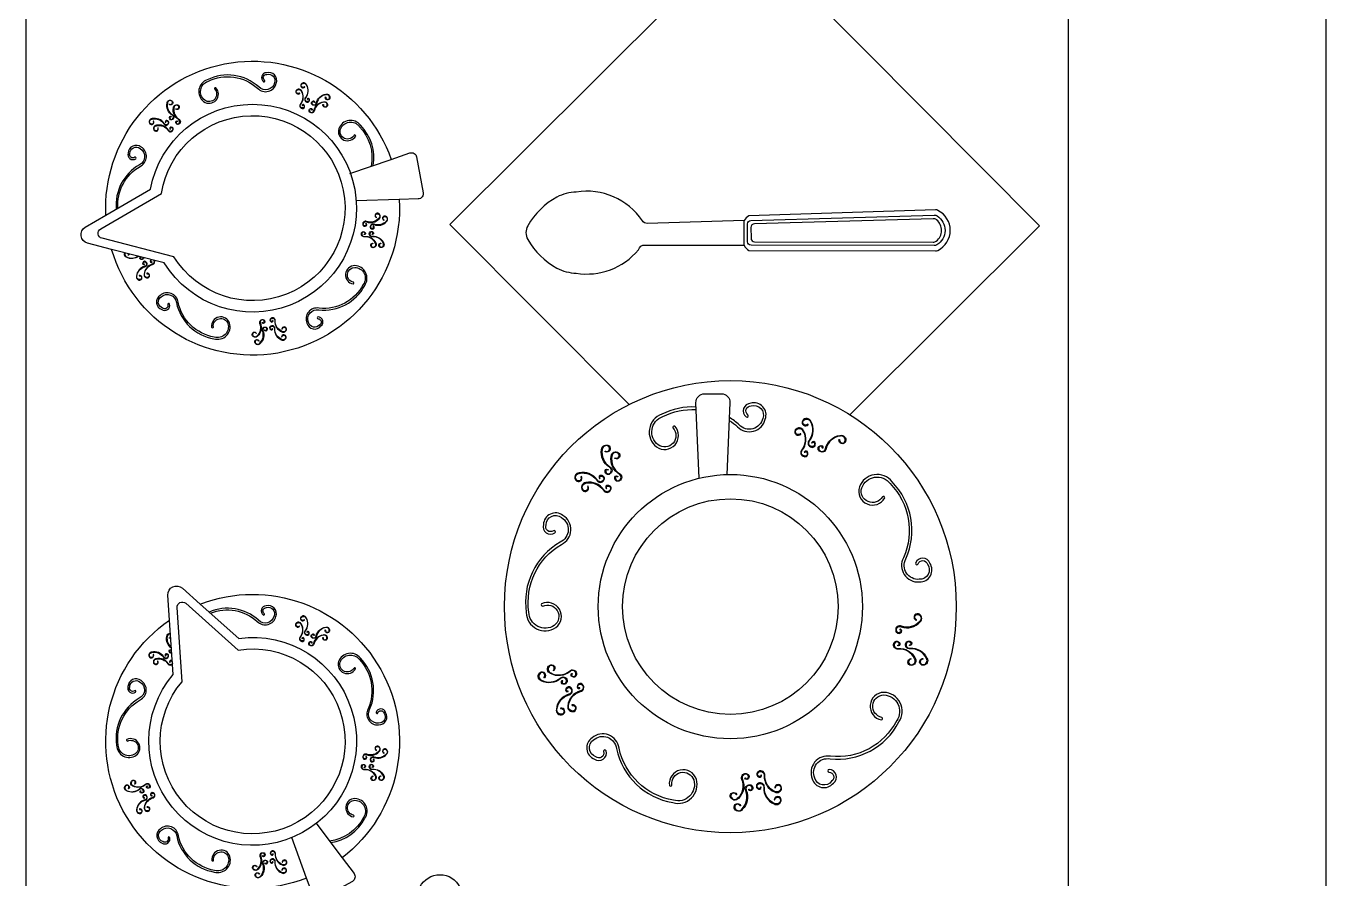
# Model space of a CAD drawing. Header units: millimetres. Extents: x 1573 to 2177, y 1587 to 1932.
# Drawn here: x 1900.555 to 1901.116, y 1913.751 to 1914.119 of the extents above; entities that cross this region are included whole.
import ezdxf

# ---------------------------------------------------------------- set-up
doc = ezdxf.new("R2010")
doc.units = ezdxf.units.MM
doc.header["$LTSCALE"] = 0.03
doc.layers.add('-HIDRO', color=8, linetype='Continuous')

msp = doc.modelspace()

# ---------------------------------------------------------------- linework, layer by layer
at = {"layer": '-HIDRO'}
for p, q in [((1901.11554, 1914.53076), (1901.11554, 1913.41212)), ((1900.55465, 1914.17871), (1900.55465, 1913.50392)), ((1901.00451, 1913.65243), (1901.00451, 1914.17871)), ((1900.69436, 1914.05544), (1900.71219, 1914.06153)), ((1900.71568, 1914.04423), (1900.69707, 1914.04364)), ((1900.67971, 1913.77541), (1900.69106, 1913.76036)), ((1900.67571, 1913.75165), (1900.66935, 1913.76915))]:
    msp.add_line(p, q, dxfattribs=at)
for points in [[(1900.81486, 1913.9558), (1900.73752, 1914.03351), (1900.86506, 1914.16045), (1900.992, 1914.03291)], [(1900.992, 1914.03291), (1900.91011, 1913.9514)]]:
    msp.add_lwpolyline(points, dxfattribs=at)
for points in [[(1900.71219, 1914.06153), (1900.72024, 1914.06428, -0.458076), (1900.72318, 1914.06256), (1900.72601, 1914.04714, -0.458856), (1900.72387, 1914.04449), (1900.71568, 1914.04423, -0.893597), (1900.59159, 1914.02273), (1900.58118, 1914.02539, -0.671086), (1900.58022, 1914.03226), (1900.58913, 1914.03745, -0.86418)], [(1900.63602, 1914.09189, -0.905033), (1900.63177, 1914.08703, -0.596244), (1900.63313, 1914.09515, -0.308625), (1900.65458, 1914.09219, 0.595841), (1900.66261, 1914.09435, 0.611514), (1900.65843, 1914.0989, 0.716828), (1900.65714, 1914.09502, 0.988856), (1900.65759, 1914.09561, -0.742747), (1900.65853, 1914.09814, -0.630435), (1900.66189, 1914.09457, -0.602096), (1900.6551, 1914.09273, 0.308377), (1900.63284, 1914.09584, 0.593047), (1900.6313, 1914.08644, 0.905033), (1900.63657, 1914.0924, 0.664169)], [(1900.67268, 1914.09012, -0.905033), (1900.67139, 1914.0911, -0.596244), (1900.67344, 1914.0909, -0.308625), (1900.67307, 1914.0855, 0.595841), (1900.67375, 1914.08353, 0.611514), (1900.67481, 1914.08465, 0.716828), (1900.67382, 1914.08491, 0.988856), (1900.67398, 1914.08481, -0.742747), (1900.67463, 1914.08462, -0.630435), (1900.67379, 1914.08372, -0.602096), (1900.67322, 1914.08538, 0.308377), (1900.67361, 1914.09098, 0.593047), (1900.67124, 1914.0912, 0.905033), (1900.67282, 1914.08999, 0.664169)], [(1900.67481, 1914.09282, -0.905033), (1900.67352, 1914.0938, -0.596244), (1900.67557, 1914.0936, -0.308625), (1900.6752, 1914.0882, 0.595841), (1900.67588, 1914.08623, 0.611514), (1900.67694, 1914.08735, 0.716828), (1900.67595, 1914.08761, 0.988856), (1900.67611, 1914.08751, -0.742747), (1900.67676, 1914.08732, -0.630435), (1900.67592, 1914.08642, -0.602096), (1900.67535, 1914.08808, 0.308377), (1900.67574, 1914.09368, 0.593047), (1900.67337, 1914.0939, 0.905033), (1900.67494, 1914.09269, 0.664169)], [(1900.61665, 1914.08527, 0.905033), (1900.61753, 1914.08663, 0.596244), (1900.61567, 1914.08574, 0.308625), (1900.61785, 1914.08079, -0.595841), (1900.61789, 1914.07871, -0.611514), (1900.61651, 1914.07941, -0.716828), (1900.61735, 1914.07998, -0.988856), (1900.61724, 1914.07983, 0.742747), (1900.61669, 1914.07943, 0.630435), (1900.61779, 1914.07887, 0.602096), (1900.61776, 1914.08063, -0.308377), (1900.61549, 1914.08577, -0.593047), (1900.61764, 1914.08678, -0.905033), (1900.61657, 1914.08511, -0.664169)], [(1900.61943, 1914.08331, 0.905033), (1900.62031, 1914.08466, 0.596244), (1900.61845, 1914.08378, 0.308625), (1900.62063, 1914.07883, -0.595841), (1900.62066, 1914.07675, -0.611514), (1900.61928, 1914.07744, -0.716828), (1900.62013, 1914.07802, -0.988856), (1900.62001, 1914.07787, 0.742747), (1900.61947, 1914.07747, 0.630435), (1900.62056, 1914.07691, 0.602096), (1900.62054, 1914.07866, -0.308377), (1900.61826, 1914.0838, -0.593047), (1900.62042, 1914.08482, -0.905033), (1900.61934, 1914.08314, -0.664169)], [(1900.68297, 1914.08509, 0.905033), (1900.68453, 1914.08468, 0.596244), (1900.68311, 1914.08617, 0.308625), (1900.67907, 1914.08257, -0.595841), (1900.67711, 1914.08189, -0.611514), (1900.67734, 1914.08342, -0.716828), (1900.67815, 1914.08279, -0.988856), (1900.67797, 1914.08285, 0.742747), (1900.67742, 1914.08325, 0.630435), (1900.67723, 1914.08204, 0.602096), (1900.67889, 1914.0826, -0.308377), (1900.68307, 1914.08636, -0.593047), (1900.6847, 1914.08462, -0.905033), (1900.68278, 1914.08512, -0.664169)], [(1900.68398, 1914.08834, 0.905033), (1900.68554, 1914.08792, 0.596244), (1900.68412, 1914.08942, 0.308625), (1900.68008, 1914.08581, -0.595841), (1900.67812, 1914.08514, -0.611514), (1900.67835, 1914.08666, -0.716828), (1900.67916, 1914.08604, -0.988856), (1900.67898, 1914.0861, 0.742747), (1900.67844, 1914.08649, 0.630435), (1900.67824, 1914.08528, 0.602096), (1900.6799, 1914.08585, -0.308377), (1900.68408, 1914.0896, -0.593047), (1900.68572, 1914.08786, -0.905033), (1900.68379, 1914.08837, -0.664169)], [(1900.61849, 1914.01954), (1900.58745, 1914.02748, -0.671086), (1900.58687, 1914.0316), (1900.61306, 1914.04684, -5.549536)], [(1900.60956, 1914.07794, -0.905033), (1900.60823, 1914.07702, -0.596244), (1900.60905, 1914.0789, -0.308625), (1900.61408, 1914.07689, 0.595841), (1900.61615, 1914.07692, 0.611514), (1900.61542, 1914.07828, 0.716828), (1900.61487, 1914.07741, 0.988856), (1900.61501, 1914.07753, -0.742747), (1900.61539, 1914.07809, -0.630435), (1900.61599, 1914.07702, -0.602096), (1900.61424, 1914.07698, 0.308377), (1900.60903, 1914.07909, 0.593047), (1900.60808, 1914.0769, 0.905033), (1900.60972, 1914.07803, 0.664169)], [(1900.61147, 1914.07508, -0.905033), (1900.61014, 1914.07416, -0.596244), (1900.61096, 1914.07605, -0.308625), (1900.61598, 1914.07403, 0.595841), (1900.61806, 1914.07406, 0.611514), (1900.61732, 1914.07542, 0.716828), (1900.61678, 1914.07456, 0.988856), (1900.61692, 1914.07467, -0.742747), (1900.6173, 1914.07523, -0.630435), (1900.6179, 1914.07416, -0.602096), (1900.61614, 1914.07412, 0.308377), (1900.61093, 1914.07623, 0.593047), (1900.60999, 1914.07404, 0.905033), (1900.61163, 1914.07517, 0.664169)], [(1900.79204, 1914.01245, 0.264783), (1900.81887, 1914.02253, -0.337809), (1900.82177, 1914.0246), (1900.86448, 1914.0245, 0.191235), (1900.86656, 1914.02227), (1900.94705, 1914.02207, 0.114254), (1900.94804, 1914.0223, 0.621447), (1900.94811, 1914.03951, 0.128465), (1900.94699, 1914.03975), (1900.86656, 1914.03716, 0.179417), (1900.86455, 1914.0351), (1900.82264, 1914.03389, -0.281039), (1900.82061, 1914.03505, 0.291767), (1900.79204, 1914.04744, 0.105781), (1900.78368, 1914.04528, 0.136972), (1900.77114, 1914.03293, 0.266562), (1900.77114, 1914.02696, 0.136972), (1900.78368, 1914.01462, 0.105781)], [(1900.7059, 1914.03655, -0.905033), (1900.70643, 1914.03808, -0.596244), (1900.70688, 1914.03607, -0.308625), (1900.70163, 1914.03475, 0.595841), (1900.69997, 1914.0335, 0.611514), (1900.70136, 1914.03284, 0.716828), (1900.7013, 1914.03386, 0.988856), (1900.70125, 1914.03367, -0.742747), (1900.70127, 1914.033, -0.630435), (1900.70015, 1914.03352, -0.602096), (1900.70156, 1914.03458, 0.308377), (1900.70701, 1914.03593, 0.593047), (1900.70649, 1914.03826, 0.905033), (1900.70582, 1914.03638, 0.664169)], [(1900.70913, 1914.03536, -0.905033), (1900.70966, 1914.03689, -0.596244), (1900.7101, 1914.03488, -0.308625), (1900.70485, 1914.03356, 0.595841), (1900.70319, 1914.03231, 0.611514), (1900.70459, 1914.03164, 0.716828), (1900.70452, 1914.03267, 0.988856), (1900.70447, 1914.03248, -0.742747), (1900.70449, 1914.03181, -0.630435), (1900.70338, 1914.03233, -0.602096), (1900.70478, 1914.03339, 0.308377), (1900.71023, 1914.03474, 0.593047), (1900.70971, 1914.03707, 0.905033), (1900.70905, 1914.03519, 0.664169)], [(1900.94778, 1914.03712, -0.554588), (1900.94766, 1914.02465, -0.137949), (1900.94648, 1914.02432), (1900.86746, 1914.02449, -0.412746), (1900.86596, 1914.02599), (1900.86594, 1914.03368, -0.40657), (1900.8674, 1914.03518), (1900.94646, 1914.03747, -0.155356)], [(1900.86896, 1914.02599), (1900.94602, 1914.02582, 0.165506), (1900.94739, 1914.02628, 0.481652), (1900.94755, 1914.03544, 0.186815), (1900.94601, 1914.03595), (1900.8689, 1914.03372, 0.40659), (1900.86745, 1914.03222), (1900.86746, 1914.02749, 0.412743)], [(1900.7043, 1914.02522, 0.905033), (1900.70438, 1914.0236, 0.596244), (1900.70537, 1914.02541, 0.308625), (1900.70069, 1914.02814, -0.595841), (1900.69944, 1914.0298, -0.611514), (1900.70097, 1914.03005, -0.716828), (1900.70062, 1914.02909, -0.988856), (1900.70062, 1914.02927, 0.742747), (1900.70083, 1914.02992, 0.630435), (1900.69962, 1914.02973, 0.602096), (1900.70067, 1914.02832, -0.308377), (1900.70553, 1914.0255, -0.593047), (1900.70438, 1914.02342, -0.905033), (1900.70427, 1914.0254, -0.664169)], [(1900.7077, 1914.02526, 0.905033), (1900.70778, 1914.02365, 0.596244), (1900.70877, 1914.02545, 0.308625), (1900.70409, 1914.02818, -0.595841), (1900.70284, 1914.02984, -0.611514), (1900.70437, 1914.03009, -0.716828), (1900.70402, 1914.02913, -0.988856), (1900.70402, 1914.02932, 0.742747), (1900.70423, 1914.02996, 0.630435), (1900.70302, 1914.02977, 0.602096), (1900.70407, 1914.02836, -0.308377), (1900.70893, 1914.02555, -0.593047), (1900.70778, 1914.02346, -0.905033), (1900.70767, 1914.02544, -0.664169)], [(1900.60355, 1914.01128, -0.905033), (1900.60401, 1914.00973, -0.596244), (1900.60247, 1914.0111, -0.308625), (1900.60595, 1914.01525, 0.595841), (1900.60656, 1914.01724, 0.611514), (1900.60504, 1914.01696, 0.716828), (1900.60569, 1914.01617, 0.988856), (1900.60562, 1914.01635, -0.742747), (1900.60521, 1914.01688, -0.630435), (1900.60641, 1914.01712, -0.602096), (1900.6059, 1914.01544, 0.308377), (1900.60229, 1914.01113, 0.593047), (1900.60408, 1914.00956, 0.905033), (1900.60351, 1914.01147, 0.664169)], [(1900.69592, 1914.00852, -0.905033), (1900.6965, 1914.01496, -0.596244), (1900.70017, 1914.00758, -0.308625), (1900.68108, 1913.99737, 0.595841), (1900.67585, 1913.9909, 0.611514), (1900.68191, 1913.98968, 0.716828), (1900.68067, 1913.99358, 0.988856), (1900.68066, 1913.99283, -0.742747), (1900.68139, 1913.99023, -0.630435), (1900.67656, 1913.99115, -0.602096), (1900.68097, 1913.99663, 0.308377), (1900.70081, 1914.00719, 0.593047), (1900.69653, 1914.01571, 0.905033), (1900.69577, 1914.00779, 0.664169)], [(1900.63548, 1913.98924, -0.905033), (1900.64178, 1913.99067, -0.596244), (1900.6359, 1913.9849, -0.308625), (1900.62029, 1913.9999, 0.595841), (1900.61252, 1914.00288, 0.611514), (1900.61323, 1913.99674, 0.716828), (1900.61655, 1913.99912, 0.988856), (1900.61584, 1913.9989, -0.742747), (1900.61359, 1913.9974, -0.630435), (1900.61297, 1914.00228, -0.602096), (1900.61955, 1913.99977, 0.308377), (1900.63573, 1913.98417, 0.593047), (1900.6425, 1913.99088, 0.905033), (1900.63473, 1913.98915, 0.664169)], [(1900.65394, 1913.98643, 0.905033), (1900.65244, 1913.98584, 0.596244), (1900.65446, 1913.98547, 0.308625), (1900.65561, 1913.99076, -0.595841), (1900.6568, 1913.99246, -0.611514), (1900.65751, 1913.99109, -0.716828), (1900.65649, 1913.99112, -0.988856), (1900.65667, 1913.99117, 0.742747), (1900.65734, 1913.99118, 0.630435), (1900.65679, 1913.99227, 0.602096), (1900.65578, 1913.99084, -0.308377), (1900.6546, 1913.98534, -0.593047), (1900.65226, 1913.98579, -0.905033), (1900.65411, 1913.98651, -0.664169)], [(1900.66509, 1913.98497, -0.905033), (1900.6667, 1913.98493, -0.596244), (1900.66492, 1913.98389, -0.308625), (1900.66205, 1913.98848, 0.595841), (1900.66035, 1913.98967, 0.611514), (1900.66015, 1913.98814, 0.716828), (1900.6611, 1913.98851, 0.988856), (1900.66091, 1913.9885, -0.742747), (1900.66027, 1913.98828, -0.630435), (1900.66042, 1913.9895, -0.602096), (1900.66186, 1913.98849, 0.308377), (1900.66484, 1913.98372, 0.593047), (1900.66689, 1913.98494, 0.905033), (1900.6649, 1913.98499, 0.664169)], [(1900.66522, 1913.9884, -0.905033), (1900.66684, 1913.98837, -0.596244), (1900.66506, 1913.98733, -0.308625), (1900.66218, 1913.99191, 0.595841), (1900.66048, 1913.99311, 0.611514), (1900.66028, 1913.99157, 0.716828), (1900.66123, 1913.99195, 0.988856), (1900.66105, 1913.99194, -0.742747), (1900.66041, 1913.99171, -0.630435), (1900.66056, 1913.99293, -0.602096), (1900.662, 1913.99193, 0.308377), (1900.66497, 1913.98716, 0.593047), (1900.66702, 1913.98837, 0.905033), (1900.66504, 1913.98843, 0.664169)], [(1900.65503, 1913.98321, 0.905033), (1900.65353, 1913.98262, 0.596244), (1900.65555, 1913.98225, 0.308625), (1900.6567, 1913.98754, -0.595841), (1900.65789, 1913.98924, -0.611514), (1900.6586, 1913.98787, -0.716828), (1900.65758, 1913.9879, -0.988856), (1900.65776, 1913.98795, 0.742747), (1900.65843, 1913.98796, 0.630435), (1900.65788, 1913.98905, 0.602096), (1900.65687, 1913.98762, -0.308377), (1900.65569, 1913.98212, -0.593047), (1900.65335, 1913.98257, -0.905033), (1900.6552, 1913.98329, -0.664169)], [(1900.88874, 1913.94323, -0.905033), (1900.8868, 1913.9447, -0.596244), (1900.88988, 1913.9444, -0.308625), (1900.88935, 1913.9363, 0.595841), (1900.89037, 1913.93335, 0.611514), (1900.89196, 1913.93504, 0.716828), (1900.89047, 1913.93542, 0.988856), (1900.89071, 1913.93527, -0.742747), (1900.89168, 1913.93498, -0.630435), (1900.89043, 1913.93363, -0.602096), (1900.88956, 1913.93612, 0.308377), (1900.89013, 1913.94453, 0.593047), (1900.88657, 1913.94485, 0.905033), (1900.88894, 1913.94304, 0.664169)], [(1900.89192, 1913.94729, -0.905033), (1900.88999, 1913.94875, -0.596244), (1900.89306, 1913.94846, -0.308625), (1900.89253, 1913.94036, 0.595841), (1900.89355, 1913.93741, 0.611514), (1900.89514, 1913.9391, 0.716828), (1900.89365, 1913.93948, 0.988856), (1900.89389, 1913.93932, -0.742747), (1900.89486, 1913.93904, -0.630435), (1900.89361, 1913.93769, -0.602096), (1900.89274, 1913.94018, 0.308377), (1900.89331, 1913.94859, 0.593047), (1900.88975, 1913.94891, 0.905033), (1900.89212, 1913.9471, 0.664169)], [(1900.90569, 1913.9406, 0.905033), (1900.90803, 1913.93999, 0.596244), (1900.9059, 1913.94222, 0.308625), (1900.89986, 1913.9368, -0.595841), (1900.89692, 1913.93578, -0.611514), (1900.89726, 1913.93807, -0.716828), (1900.89847, 1913.93714, -0.988856), (1900.89821, 1913.93723, 0.742747), (1900.89739, 1913.93782, 0.630435), (1900.89709, 1913.936, 0.602096), (1900.89959, 1913.93685, -0.308377), (1900.90585, 1913.9425, -0.593047), (1900.9083, 1913.9399, -0.905033), (1900.90541, 1913.94065, -0.664169)], [(1900.80472, 1913.93573, 0.905033), (1900.80603, 1913.93777, 0.596244), (1900.80324, 1913.93643, 0.308625), (1900.80654, 1913.92901, -0.595841), (1900.8066, 1913.92589, -0.611514), (1900.80452, 1913.92693, -0.716828), (1900.80579, 1913.9278, -0.988856), (1900.80562, 1913.92757, 0.742747), (1900.8048, 1913.92697, 0.630435), (1900.80644, 1913.92613, 0.602096), (1900.8064, 1913.92877, -0.308377), (1900.80296, 1913.93646, -0.593047), (1900.80619, 1913.93799, -0.905033), (1900.80459, 1913.93548, -0.664169)], [(1900.80889, 1913.93279, 0.905033), (1900.8102, 1913.93483, 0.596244), (1900.80741, 1913.9335, 0.308625), (1900.81071, 1913.92608, -0.595841), (1900.81077, 1913.92296, -0.611514), (1900.80869, 1913.92399, -0.716828), (1900.80996, 1913.92486, -0.988856), (1900.80979, 1913.92464, 0.742747), (1900.80897, 1913.92403, 0.630435), (1900.81061, 1913.92319, 0.602096), (1900.81057, 1913.92583, -0.308377), (1900.80713, 1913.93353, -0.593047), (1900.81036, 1913.93506, -0.905033), (1900.80876, 1913.93254, -0.664169)], [(1900.7941, 1913.9247, -0.905033), (1900.79212, 1913.92331, -0.596244), (1900.79335, 1913.92615, -0.308625), (1900.80089, 1913.92314, 0.595841), (1900.804, 1913.9232, 0.611514), (1900.80289, 1913.92523, 0.716828), (1900.80207, 1913.92394, 0.988856), (1900.80229, 1913.92411, -0.742747), (1900.80286, 1913.92495, -0.630435), (1900.80376, 1913.92334, -0.602096), (1900.80112, 1913.92329, 0.308377), (1900.7933, 1913.92642, 0.593047), (1900.7919, 1913.92314, 0.905033), (1900.79435, 1913.92484, 0.664169)], [(1900.79698, 1913.92042, -0.905033), (1900.79499, 1913.91903, -0.596244), (1900.79622, 1913.92187, -0.308625), (1900.80376, 1913.91886, 0.595841), (1900.80688, 1913.91892, 0.611514), (1900.80577, 1913.92095, 0.716828), (1900.80495, 1913.91965, 0.988856), (1900.80517, 1913.91983, -0.742747), (1900.80573, 1913.92067, -0.630435), (1900.80664, 1913.91906, -0.602096), (1900.804, 1913.91901, 0.308377), (1900.79618, 1913.92214, 0.593047), (1900.79477, 1913.91886, 0.905033), (1900.79722, 1913.92056, 0.664169)], [(1900.92417, 1913.91609, -0.905033), (1900.91525, 1913.91989, -0.596244), (1900.92747, 1913.92173, -0.308625), (1900.93328, 1913.88979, 0.595841), (1900.9401, 1913.87934, 0.611514), (1900.94463, 1913.88743, 0.716828), (1900.9385, 1913.88746, 0.988856), (1900.93956, 1913.88709, -0.742747), (1900.94361, 1913.88694, -0.630435), (1900.94008, 1913.88047, -0.602096), (1900.93429, 1913.88929, 0.308377), (1900.92832, 1913.92247, 0.593047), (1900.9142, 1913.92027, 0.905033), (1900.92516, 1913.91555, 0.664169)], [(1900.77761, 1913.86889, -0.905033), (1900.78259, 1913.86058, -0.596244), (1900.77163, 1913.86626, -0.308625), (1900.7857, 1913.89552, 0.595841), (1900.78632, 1913.90798, 0.611514), (1900.7779, 1913.9041, 0.716828), (1900.78285, 1913.90048, 0.988856), (1900.7822, 1913.9014, -0.742747), (1900.77902, 1913.9039, -0.630435), (1900.78568, 1913.90706, -0.602096), (1900.78518, 1913.89652, 0.308377), (1900.7705, 1913.86616, 0.593047), (1900.78322, 1913.85965, 0.905033), (1900.77713, 1913.8699, 0.664169)], [(1900.69106, 1913.76036), (1900.69618, 1913.75356, -0.458076), (1900.69546, 1913.75023), (1900.68169, 1913.74274, -0.458856), (1900.6785, 1913.74395), (1900.67571, 1913.75165, -0.893597), (1900.61661, 1913.86286), (1900.61589, 1913.87359, -0.671086), (1900.62212, 1913.87664), (1900.62982, 1913.86979, -0.86418)], [(1900.62196, 1913.83631), (1900.61983, 1913.86828, -0.671086), (1900.62357, 1913.87011), (1900.64621, 1913.84997, -5.549536)], [(1900.67254, 1913.86029, -0.905033), (1900.67126, 1913.86126, -0.596244), (1900.6733, 1913.86107, -0.308625), (1900.67295, 1913.85567, 0.595841), (1900.67363, 1913.8537, 0.611514), (1900.67469, 1913.85483, 0.716828), (1900.6737, 1913.85508, 0.988856), (1900.67386, 1913.85498, -0.742747), (1900.67451, 1913.85479, -0.630435), (1900.67367, 1913.85389, -0.602096), (1900.67309, 1913.85555, 0.308377), (1900.67347, 1913.86115, 0.593047), (1900.6711, 1913.86137, 0.905033), (1900.67268, 1913.86016, 0.664169)], [(1900.67466, 1913.863, -0.905033), (1900.67338, 1913.86397, -0.596244), (1900.67543, 1913.86377, -0.308625), (1900.67507, 1913.85837, 0.595841), (1900.67575, 1913.85641, 0.611514), (1900.67681, 1913.85753, 0.716828), (1900.67582, 1913.85779, 0.988856), (1900.67598, 1913.85768, -0.742747), (1900.67663, 1913.8575, -0.630435), (1900.67579, 1913.85659, -0.602096), (1900.67522, 1913.85825, 0.308377), (1900.67559, 1913.86386, 0.593047), (1900.67322, 1913.86407, 0.905033), (1900.6748, 1913.86287, 0.664169)], [(1900.93879, 1913.86302, -0.905033), (1900.93958, 1913.86531, -0.596244), (1900.94025, 1913.86229, -0.308625), (1900.93239, 1913.86029, 0.595841), (1900.9299, 1913.85841, 0.611514), (1900.93199, 1913.85742, 0.716828), (1900.93189, 1913.85895, 0.988856), (1900.93182, 1913.85868, -0.742747), (1900.93185, 1913.85767, -0.630435), (1900.93018, 1913.85844, -0.602096), (1900.93228, 1913.86003, 0.308377), (1900.94045, 1913.86209, 0.593047), (1900.93966, 1913.86558, 0.905033), (1900.93867, 1913.86276, 0.664169)], [(1900.68284, 1913.85529, 0.905033), (1900.68441, 1913.85488, 0.596244), (1900.68298, 1913.85637, 0.308625), (1900.67896, 1913.85275, -0.595841), (1900.67699, 1913.85207, -0.611514), (1900.67722, 1913.8536, -0.716828), (1900.67803, 1913.85298, -0.988856), (1900.67786, 1913.85304, 0.742747), (1900.67731, 1913.85343, 0.630435), (1900.67711, 1913.85222, 0.602096), (1900.67878, 1913.85279, -0.308377), (1900.68295, 1913.85655, -0.593047), (1900.68458, 1913.85482, -0.905033), (1900.68266, 1913.85532, -0.664169)], [(1900.68385, 1913.85854, 0.905033), (1900.68541, 1913.85813, 0.596244), (1900.68399, 1913.85962, 0.308625), (1900.67996, 1913.856, -0.595841), (1900.678, 1913.85532, -0.611514), (1900.67822, 1913.85685, -0.716828), (1900.67904, 1913.85623, -0.988856), (1900.67886, 1913.85629, 0.742747), (1900.67831, 1913.85668, 0.630435), (1900.67811, 1913.85547, 0.602096), (1900.67978, 1913.85604, -0.308377), (1900.68395, 1913.8598, -0.593047), (1900.68559, 1913.85807, -0.905033), (1900.68366, 1913.85857, -0.664169)], [(1900.60945, 1913.84793, -0.905033), (1900.60813, 1913.84701, -0.596244), (1900.60895, 1913.8489, -0.308625), (1900.61398, 1913.84689, 0.595841), (1900.61605, 1913.84693, 0.611514), (1900.61531, 1913.84829, 0.716828), (1900.61477, 1913.84742, 0.988856), (1900.61491, 1913.84754, -0.742747), (1900.61529, 1913.8481, -0.630435), (1900.61589, 1913.84703, -0.602096), (1900.61414, 1913.84699, 0.308377), (1900.60892, 1913.84908, 0.593047), (1900.60798, 1913.84689, 0.905033), (1900.60962, 1913.84803, 0.664169)], [(1900.93643, 1913.846, 0.905033), (1900.93657, 1913.84359, 0.596244), (1900.93803, 1913.8463, 0.308625), (1900.93101, 1913.85037, -0.595841), (1900.92913, 1913.85286, -0.611514), (1900.93141, 1913.85324, -0.716828), (1900.9309, 1913.8518, -0.988856), (1900.9309, 1913.85208, 0.742747), (1900.93121, 1913.85304, 0.630435), (1900.92939, 1913.85276, 0.602096), (1900.93098, 1913.85065, -0.308377), (1900.93828, 1913.84644, -0.593047), (1900.93657, 1913.8433, -0.905033), (1900.93638, 1913.84628, -0.664169)], [(1900.94153, 1913.84608, 0.905033), (1900.94167, 1913.84366, 0.596244), (1900.94313, 1913.84638, 0.308625), (1900.93611, 1913.85045, -0.595841), (1900.93423, 1913.85293, -0.611514), (1900.93651, 1913.85332, -0.716828), (1900.936, 1913.85187, -0.988856), (1900.936, 1913.85215, 0.742747), (1900.93631, 1913.85312, 0.630435), (1900.93449, 1913.85283, 0.602096), (1900.93607, 1913.85073, -0.308377), (1900.94338, 1913.84652, -0.593047), (1900.94167, 1913.84338, -0.905033), (1900.94148, 1913.84636, -0.664169)], [(1900.69617, 1913.8422, -0.905033), (1900.69022, 1913.84473, -0.596244), (1900.69836, 1913.84596, -0.308625), (1900.70224, 1913.82466, 0.595841), (1900.70679, 1913.8177, 0.611514), (1900.70981, 1913.82309, 0.716828), (1900.70572, 1913.82311, 0.988856), (1900.70643, 1913.82286, -0.742747), (1900.70912, 1913.82276, -0.630435), (1900.70677, 1913.81845, -0.602096), (1900.70291, 1913.82433, 0.308377), (1900.69893, 1913.84645, 0.593047), (1900.68952, 1913.84498, 0.905033), (1900.69682, 1913.84184, 0.664169)], [(1900.78223, 1913.84125, 0.905033), (1900.7807, 1913.84313, 0.596244), (1900.78111, 1913.84007, 0.308625), (1900.78918, 1913.84091, -0.595841), (1900.79217, 1913.84, -0.611514), (1900.79054, 1913.83835, -0.716828), (1900.79011, 1913.83982, -0.988856), (1900.79027, 1913.83959, 0.742747), (1900.79059, 1913.83863, 0.630435), (1900.7919, 1913.83993, 0.602096), (1900.78937, 1913.8407, -0.308377), (1900.78099, 1913.83981, -0.593047), (1900.78053, 1913.84336, -0.905033), (1900.78243, 1913.84105, -0.664169)], [(1900.77815, 1913.83819, 0.905033), (1900.77662, 1913.84007, 0.596244), (1900.77703, 1913.83701, 0.308625), (1900.7851, 1913.83785, -0.595841), (1900.78809, 1913.83694, -0.611514), (1900.78646, 1913.83529, -0.716828), (1900.78603, 1913.83676, -0.988856), (1900.78619, 1913.83653, 0.742747), (1900.78651, 1913.83557, 0.630435), (1900.78782, 1913.83687, 0.602096), (1900.78529, 1913.83764, -0.308377), (1900.77691, 1913.83675, -0.593047), (1900.77645, 1913.8403, -0.905033), (1900.77835, 1913.838, -0.664169)], [(1900.59846, 1913.81073, -0.905033), (1900.60178, 1913.80519, -0.596244), (1900.59447, 1913.80898, -0.308625), (1900.60385, 1913.82848, 0.595841), (1900.60427, 1913.83679, 0.611514), (1900.59865, 1913.8342, 0.716828), (1900.60195, 1913.83179, 0.988856), (1900.60152, 1913.8324, -0.742747), (1900.5994, 1913.83407, -0.630435), (1900.60384, 1913.83617, -0.602096), (1900.6035, 1913.82915, 0.308377), (1900.59372, 1913.80891, 0.593047), (1900.6022, 1913.80457, 0.905033), (1900.59814, 1913.8114, 0.664169)], [(1900.78536, 1913.82469, -0.905033), (1900.78607, 1913.82237, -0.596244), (1900.78375, 1913.82442, -0.308625), (1900.78894, 1913.83066, 0.595841), (1900.78985, 1913.83364, 0.611514), (1900.78757, 1913.83321, 0.716828), (1900.78855, 1913.83203, 0.988856), (1900.78845, 1913.83229, -0.742747), (1900.78783, 1913.83309, -0.630435), (1900.78964, 1913.83346, -0.602096), (1900.78888, 1913.83093, 0.308377), (1900.78347, 1913.82446, 0.593047), (1900.78616, 1913.82211, 0.905033), (1900.78531, 1913.82497, 0.664169)], [(1900.79032, 1913.8261, -0.905033), (1900.79103, 1913.82378, -0.596244), (1900.78871, 1913.82583, -0.308625), (1900.7939, 1913.83207, 0.595841), (1900.79481, 1913.83505, 0.611514), (1900.79253, 1913.83462, 0.716828), (1900.79351, 1913.83344, 0.988856), (1900.79341, 1913.83371, -0.742747), (1900.79279, 1913.83451, -0.630435), (1900.7946, 1913.83487, -0.602096), (1900.79384, 1913.83234, 0.308377), (1900.78843, 1913.82587, 0.593047), (1900.79112, 1913.82352, 0.905033), (1900.79027, 1913.82638, 0.664169)], [(1900.92393, 1913.82093, -0.905033), (1900.92478, 1913.83058, -0.596244), (1900.93031, 1913.81954, -0.308625), (1900.90172, 1913.80414, 0.595841), (1900.8939, 1913.79442, 0.611514), (1900.90299, 1913.79261, 0.716828), (1900.90112, 1913.79845, 0.988856), (1900.9011, 1913.79733, -0.742747), (1900.90221, 1913.79344, -0.630435), (1900.89496, 1913.79479, -0.602096), (1900.90156, 1913.80303, 0.308377), (1900.93128, 1913.81896, 0.593047), (1900.92481, 1913.83171, 0.905033), (1900.92372, 1913.81982, 0.664169)], [(1900.83335, 1913.79176, -0.905033), (1900.84279, 1913.79393, -0.596244), (1900.834, 1913.78525, -0.308625), (1900.81052, 1913.80768, 0.595841), (1900.79886, 1913.81212, 0.611514), (1900.79995, 1913.80291, 0.716828), (1900.80492, 1913.8065, 0.988856), (1900.80385, 1913.80617, -0.742747), (1900.80049, 1913.80392, -0.630435), (1900.79954, 1913.81122, -0.602096), (1900.80941, 1913.80749, 0.308377), (1900.83374, 1913.78416, 0.593047), (1900.84387, 1913.79424, 0.905033), (1900.83223, 1913.79161, 0.664169)], [(1900.70591, 1913.80681, -0.905033), (1900.70644, 1913.80834, -0.596244), (1900.70689, 1913.80633, -0.308625), (1900.70164, 1913.805, 0.595841), (1900.69998, 1913.80374, 0.611514), (1900.70138, 1913.80308, 0.716828), (1900.70132, 1913.8041, 0.988856), (1900.70127, 1913.80392, -0.742747), (1900.70129, 1913.80325, -0.630435), (1900.70017, 1913.80376, -0.602096), (1900.70157, 1913.80482, 0.308377), (1900.70702, 1913.8062, 0.593047), (1900.70649, 1913.80852, 0.905033), (1900.70583, 1913.80664, 0.664169)], [(1900.70914, 1913.80563, -0.905033), (1900.70967, 1913.80716, -0.596244), (1900.71012, 1913.80515, -0.308625), (1900.70487, 1913.80382, 0.595841), (1900.70321, 1913.80256, 0.611514), (1900.70461, 1913.8019, 0.716828), (1900.70454, 1913.80292, 0.988856), (1900.70449, 1913.80274, -0.742747), (1900.70452, 1913.80207, -0.630435), (1900.7034, 1913.80258, -0.602096), (1900.7048, 1913.80364, 0.308377), (1900.71025, 1913.80501, 0.593047), (1900.70972, 1913.80734, 0.905033), (1900.70906, 1913.80546, 0.664169)], [(1900.70434, 1913.79547, 0.905033), (1900.70443, 1913.79386, 0.596244), (1900.70541, 1913.79567, 0.308625), (1900.70072, 1913.79838, -0.595841), (1900.69947, 1913.80004, -0.611514), (1900.70099, 1913.8003, -0.716828), (1900.70065, 1913.79933, -0.988856), (1900.70066, 1913.79952, 0.742747), (1900.70086, 1913.80016, 0.630435), (1900.69965, 1913.79997, 0.602096), (1900.7007, 1913.79857, -0.308377), (1900.70557, 1913.79576, -0.593047), (1900.70443, 1913.79367, -0.905033), (1900.70431, 1913.79566, -0.664169)], [(1900.70774, 1913.79552, 0.905033), (1900.70783, 1913.79391, 0.596244), (1900.70881, 1913.79572, 0.308625), (1900.70412, 1913.79843, -0.595841), (1900.70287, 1913.80009, -0.611514), (1900.70439, 1913.80035, -0.716828), (1900.70405, 1913.79938, -0.988856), (1900.70405, 1913.79957, 0.742747), (1900.70426, 1913.80021, 0.630435), (1900.70304, 1913.80002, 0.602096), (1900.7041, 1913.79862, -0.308377), (1900.70897, 1913.79581, -0.593047), (1900.70783, 1913.79372, -0.905033), (1900.70771, 1913.79571, -0.664169)], [(1900.60154, 1913.7923, 0.905033), (1900.60052, 1913.79355, 0.596244), (1900.60079, 1913.79151, 0.308625), (1900.60618, 1913.79207, -0.595841), (1900.60816, 1913.79147, -0.611514), (1900.60708, 1913.79037, -0.716828), (1900.60679, 1913.79135, -0.988856), (1900.6069, 1913.79119, 0.742747), (1900.60711, 1913.79055, 0.630435), (1900.60798, 1913.79142, 0.602096), (1900.6063, 1913.79193, -0.308377), (1900.60071, 1913.79134, -0.593047), (1900.60041, 1913.79371, -0.905033), (1900.60167, 1913.79217, -0.664169)], [(1900.86106, 1913.78761, 0.905033), (1900.8588, 1913.78674, 0.596244), (1900.86184, 1913.78618, 0.308625), (1900.86353, 1913.79412, -0.595841), (1900.86532, 1913.79668, -0.611514), (1900.86639, 1913.79462, -0.716828), (1900.86486, 1913.79466, -0.988856), (1900.86512, 1913.79474, 0.742747), (1900.86614, 1913.79475, 0.630435), (1900.8653, 1913.79639, 0.602096), (1900.86379, 1913.79424, -0.308377), (1900.86204, 1913.78599, -0.593047), (1900.85853, 1913.78665, -0.905033), (1900.86131, 1913.78774, -0.664169)], [(1900.87797, 1913.79063, -0.905033), (1900.88039, 1913.79058, -0.596244), (1900.87773, 1913.78901, -0.308625), (1900.8734, 1913.79587, 0.595841), (1900.87084, 1913.79766, 0.611514), (1900.87054, 1913.79536, 0.716828), (1900.87197, 1913.79593, 0.988856), (1900.87169, 1913.79591, -0.742747), (1900.87074, 1913.79557, -0.630435), (1900.87095, 1913.7974, -0.602096), (1900.87312, 1913.7959, 0.308377), (1900.8776, 1913.78876, 0.593047), (1900.88067, 1913.79059, 0.905033), (1900.87769, 1913.79066, 0.664169)], [(1900.59882, 1913.79026, 0.905033), (1900.5978, 1913.79151, 0.596244), (1900.59807, 1913.78947, 0.308625), (1900.60346, 1913.79003, -0.595841), (1900.60544, 1913.78943, -0.611514), (1900.60436, 1913.78833, -0.716828), (1900.60407, 1913.78931, -0.988856), (1900.60418, 1913.78915, 0.742747), (1900.60439, 1913.78851, 0.630435), (1900.60526, 1913.78938, 0.602096), (1900.60358, 1913.7899, -0.308377), (1900.59799, 1913.7893, -0.593047), (1900.59769, 1913.79167, -0.905033), (1900.59895, 1913.79013, -0.664169)], [(1900.60363, 1913.78126, -0.905033), (1900.6041, 1913.77972, -0.596244), (1900.60255, 1913.78108, -0.308625), (1900.60601, 1913.78524, 0.595841), (1900.60662, 1913.78723, 0.611514), (1900.6051, 1913.78694, 0.716828), (1900.60575, 1913.78616, 0.988856), (1900.60569, 1913.78633, -0.742747), (1900.60527, 1913.78686, -0.630435), (1900.60648, 1913.78711, -0.602096), (1900.60597, 1913.78542, 0.308377), (1900.60237, 1913.78111, 0.593047), (1900.60416, 1913.77954, 0.905033), (1900.60359, 1913.78144, 0.664169)], [(1900.60693, 1913.7822, -0.905033), (1900.6074, 1913.78066, -0.596244), (1900.60586, 1913.78202, -0.308625), (1900.60932, 1913.78618, 0.595841), (1900.60993, 1913.78817, 0.611514), (1900.60841, 1913.78788, 0.716828), (1900.60906, 1913.7871, 0.988856), (1900.60899, 1913.78727, -0.742747), (1900.60858, 1913.78781, -0.630435), (1900.60978, 1913.78805, -0.602096), (1900.60928, 1913.78636, 0.308377), (1900.60568, 1913.78205, 0.593047), (1900.60747, 1913.78048, 0.905033), (1900.6069, 1913.78239, 0.664169)], [(1900.8627, 1913.78279, 0.905033), (1900.86045, 1913.78191, 0.596244), (1900.86349, 1913.78135, 0.308625), (1900.86518, 1913.78929, -0.595841), (1900.86697, 1913.79185, -0.611514), (1900.86804, 1913.78979, -0.716828), (1900.8665, 1913.78984, -0.988856), (1900.86677, 1913.78992, 0.742747), (1900.86778, 1913.78993, 0.630435), (1900.86695, 1913.79157, 0.602096), (1900.86544, 1913.78941, -0.308377), (1900.86369, 1913.78116, -0.593047), (1900.86018, 1913.78182, -0.905033), (1900.86296, 1913.78292, -0.664169)], [(1900.87778, 1913.78547, -0.905033), (1900.8802, 1913.78543, -0.596244), (1900.87754, 1913.78386, -0.308625), (1900.87321, 1913.79072, 0.595841), (1900.87065, 1913.79251, 0.611514), (1900.87035, 1913.79021, 0.716828), (1900.87178, 1913.79077, 0.988856), (1900.8715, 1913.79076, -0.742747), (1900.87055, 1913.79042, -0.630435), (1900.87076, 1913.79225, -0.602096), (1900.87293, 1913.79074, 0.308377), (1900.87741, 1913.78361, 0.593047), (1900.88048, 1913.78544, 0.905033), (1900.8775, 1913.78551, 0.664169)], [(1900.63562, 1913.7593, -0.905033), (1900.64191, 1913.76075, -0.596244), (1900.63605, 1913.75497, -0.308625), (1900.6204, 1913.76992, 0.595841), (1900.61262, 1913.77288, 0.611514), (1900.61335, 1913.76674, 0.716828), (1900.61667, 1913.76913, 0.988856), (1900.61595, 1913.76891, -0.742747), (1900.61371, 1913.76741, -0.630435), (1900.61308, 1913.77228, -0.602096), (1900.61966, 1913.7698, 0.308377), (1900.63588, 1913.75424, 0.593047), (1900.64263, 1913.76096, 0.905033), (1900.63487, 1913.75921, 0.664169)], [(1900.65409, 1913.75654, 0.905033), (1900.65259, 1913.75596, 0.596244), (1900.65461, 1913.75559, 0.308625), (1900.65574, 1913.76088, -0.595841), (1900.65693, 1913.76259, -0.611514), (1900.65764, 1913.76121, -0.716828), (1900.65662, 1913.76124, -0.988856), (1900.6568, 1913.7613, 0.742747), (1900.65748, 1913.7613, 0.630435), (1900.65692, 1913.7624, 0.602096), (1900.65591, 1913.76096, -0.308377), (1900.65475, 1913.75546, -0.593047), (1900.65241, 1913.7559, -0.905033), (1900.65426, 1913.75663, -0.664169)], [(1900.66524, 1913.75512, -0.905033), (1900.66685, 1913.75509, -0.596244), (1900.66508, 1913.75404, -0.308625), (1900.66219, 1913.75862, 0.595841), (1900.66049, 1913.75981, 0.611514), (1900.66029, 1913.75827, 0.716828), (1900.66124, 1913.75865, 0.988856), (1900.66105, 1913.75864, -0.742747), (1900.66042, 1913.75841, -0.630435), (1900.66056, 1913.75963, -0.602096), (1900.662, 1913.75863, 0.308377), (1900.66499, 1913.75387, 0.593047), (1900.66704, 1913.75509, 0.905033), (1900.66505, 1913.75514, 0.664169)], [(1900.66536, 1913.75855, -0.905033), (1900.66698, 1913.75852, -0.596244), (1900.66521, 1913.75747, -0.308625), (1900.66232, 1913.76205, 0.595841), (1900.66061, 1913.76324, 0.611514), (1900.66042, 1913.76171, 0.716828), (1900.66136, 1913.76209, 0.988856), (1900.66118, 1913.76208, -0.742747), (1900.66054, 1913.76185, -0.630435), (1900.66069, 1913.76307, -0.602096), (1900.66213, 1913.76207, 0.308377), (1900.66512, 1913.75731, 0.593047), (1900.66717, 1913.75853, 0.905033), (1900.66518, 1913.75857, 0.664169)], [(1900.65519, 1913.75333, 0.905033), (1900.65368, 1913.75274, 0.596244), (1900.65571, 1913.75237, 0.308625), (1900.65684, 1913.75766, -0.595841), (1900.65803, 1913.75937, -0.611514), (1900.65874, 1913.758, -0.716828), (1900.65772, 1913.75803, -0.988856), (1900.6579, 1913.75808, 0.742747), (1900.65858, 1913.75808, 0.630435), (1900.65802, 1913.75918, 0.602096), (1900.65701, 1913.75774, -0.308377), (1900.65585, 1913.75224, -0.593047), (1900.65351, 1913.75268, -0.905033), (1900.65536, 1913.75341, -0.664169)]]:
    msp.add_lwpolyline(points, format="xyb", close=True, dxfattribs=at)
for points in [[(1900.58913, 1914.03745), (1900.60836, 1914.04864, -5.36791), (1900.6143, 1914.01692), (1900.59159, 1914.02273)], [(1900.70442, 1914.05887, 0.240588), (1900.69903, 1914.07621, 0.593047), (1900.68961, 1914.07476, 0.905033), (1900.69691, 1914.0716, 0.664169), (1900.69625, 1914.07196, -0.905033)], [(1900.69625, 1914.07196, -0.905033), (1900.69032, 1914.07451, -0.596244), (1900.69846, 1914.07572, -0.246915), (1900.7036, 1914.0586, 0.595841)], [(1900.59431, 1914.04046, -0.288066), (1900.6039, 1914.0585, 0.595841), (1900.60434, 1914.06681, 0.611514), (1900.59872, 1914.06424, 0.716828), (1900.60201, 1914.06181, 0.988856), (1900.60158, 1914.06243, -0.742747), (1900.59946, 1914.0641, -0.630435), (1900.60391, 1914.06619, -0.602096), (1900.60356, 1914.05917, 0.293441), (1900.59359, 1914.04004, 0.593047)], [(1900.86448, 1914.0245, -0.001352), (1900.86447, 1914.02452), (1900.86444, 1914.03483, -0.017689), (1900.86455, 1914.0351)], [(1900.6033, 1914.01974, -0.292529), (1900.59794, 1914.01934, -0.45849), (1900.59726, 1914.02128, -0.905033)], [(1900.59745, 1914.02123, 0.475099), (1900.59801, 1914.01951, 0.28457), (1900.60306, 1914.0198, -0.595841)], [(1900.59919, 1914.02079, -0.176892), (1900.5989, 1914.02016, -0.664169), (1900.59877, 1914.0203, 0.905033)], [(1900.59877, 1914.0203, 0.186943), (1900.599, 1914.02083, 0.596244)], [(1900.60543, 1914.01919, -0.513549), (1900.6043, 1914.01834, -0.716828), (1900.60401, 1914.01933, -0.988856), (1900.60412, 1914.01917, 0.742747), (1900.60433, 1914.01853, 0.550675), (1900.60524, 1914.01924, 0.602096)], [(1900.60968, 1914.0181, -0.025838), (1900.60972, 1914.01805, -0.602096), (1900.60921, 1914.01637, 0.308377), (1900.6056, 1914.01206, 0.593047), (1900.60739, 1914.01049, 0.905033), (1900.60682, 1914.0124, 0.664169), (1900.60686, 1914.01221, -0.905033)], [(1900.60686, 1914.01221, -0.905033), (1900.60732, 1914.01067, -0.596244), (1900.60578, 1914.01203, -0.308625), (1900.60925, 1914.01619, 0.541616), (1900.60999, 1914.01802, 0.611514)], [(1900.60868, 1914.01836, 0.171331), (1900.60834, 1914.01789, 0.716828), (1900.609, 1914.0171, 0.988856), (1900.60893, 1914.01728, -0.742747), (1900.60852, 1914.01781, -0.253801), (1900.60896, 1914.01829, -0.602096)], [(1900.84506, 1913.92404), (1900.84372, 1913.95659, -0.426308), (1900.84747, 1913.96049), (1900.85465, 1913.96049, -0.426866), (1900.85839, 1913.95658), (1900.85706, 1913.92564)], [(1900.85806, 1913.94897, -0.038499), (1900.86157, 1913.94627, 0.595841), (1900.87362, 1913.94953, 0.611514), (1900.86732, 1913.95634, 0.716828), (1900.8654, 1913.95051, 0.988856), (1900.86608, 1913.95141, -0.742747), (1900.86747, 1913.95521, -0.630435), (1900.87254, 1913.94985, -0.602096), (1900.86236, 1913.94707, 0.044435), (1900.85812, 1913.95027, 0.593047)], [(1900.8438, 1913.95475, 0.12875), (1900.82896, 1913.95165, 0.593047), (1900.82669, 1913.93754, 0.905033), (1900.83456, 1913.9465, 0.664169), (1900.83374, 1913.94573, -0.905033)], [(1900.83374, 1913.94573, -0.905033), (1900.82738, 1913.93842, -0.596244), (1900.82939, 1913.95061, -0.130277), (1900.84385, 1913.95362, 0.595841)], [(1900.62982, 1913.86979), (1900.64646, 1913.855, -5.36791), (1900.61817, 1913.83947), (1900.61661, 1913.86286)], [(1900.6343, 1913.86581, -0.288066), (1900.65443, 1913.86231, 0.595841), (1900.66246, 1913.86449, 0.611514), (1900.65827, 1913.86903, 0.716828), (1900.65699, 1913.86514, 0.988856), (1900.65744, 1913.86574, -0.742747), (1900.65837, 1913.86827, -0.630435), (1900.66174, 1913.8647, -0.602096), (1900.65496, 1913.86285, 0.293441), (1900.63368, 1913.86636, 0.593047)], [(1900.61741, 1913.85081, -0.292529), (1900.61536, 1913.85578, -0.45849), (1900.617, 1913.85703, -0.905033)], [(1900.61701, 1913.85683, 0.475099), (1900.61555, 1913.85576, 0.28457), (1900.61739, 1913.85105, -0.595841)], [(1900.61713, 1913.85504, -0.176892), (1900.61645, 1913.85512, -0.664169), (1900.61653, 1913.85529, 0.905033)], [(1900.61653, 1913.85529, 0.186943), (1900.61712, 1913.85523, 0.596244)], [(1900.61756, 1913.84861, -0.513549), (1900.6164, 1913.84942, -0.716828), (1900.61724, 1913.85, -0.988856), (1900.61713, 1913.84985, 0.742747), (1900.61659, 1913.84945, 0.550675), (1900.61754, 1913.84881, 0.602096)], [(1900.61785, 1913.84424, -0.025838), (1900.61781, 1913.84418, -0.602096), (1900.61605, 1913.84414, 0.308377), (1900.61084, 1913.84623, 0.593047), (1900.6099, 1913.84404, 0.905033), (1900.61154, 1913.84517, 0.664169), (1900.61137, 1913.84508, -0.905033)], [(1900.61137, 1913.84508, -0.905033), (1900.61005, 1913.84416, -0.596244), (1900.61087, 1913.84604, -0.308625), (1900.61589, 1913.84404, 0.541616), (1900.61787, 1913.84392, 0.611514)], [(1900.61778, 1913.84526, 0.171331), (1900.61723, 1913.84544, 0.716828), (1900.61668, 1913.84457, 0.988856), (1900.61683, 1913.84469, -0.742747), (1900.61721, 1913.84525, -0.253801), (1900.6178, 1913.84498, -0.602096)], [(1900.696, 1913.77875, -0.905033), (1900.69657, 1913.78519, -0.596244), (1900.70026, 1913.77783, -0.246915), (1900.68559, 1913.7676, 0.595841)], [(1900.68611, 1913.76692, 0.240588), (1900.7009, 1913.77744, 0.593047), (1900.69659, 1913.78594, 0.905033), (1900.69586, 1913.77802, 0.664169), (1900.696, 1913.77875, -0.905033)], [(1900.72887, 1913.65476), (1900.7244, 1913.74667, -0.128465), (1900.72463, 1913.74778, -0.621447), (1900.74185, 1913.74772, -0.114254), (1900.74208, 1913.74673), (1900.74208, 1913.65476, -0.060623), (1900.74433, 1913.64585), (1900.74433, 1913.5643, -0.461178), (1900.72527, 1913.554, -0.374731), (1900.72206, 1913.55887, 0.043498), (1900.72688, 1913.65192, -0.204026), (1900.72743, 1913.65359)]]:
    msp.add_lwpolyline(points, format="xyb", dxfattribs=at)
for radius in [0.09747, 0.05698, 0.04649]:
    msp.add_circle((1900.85856, 1913.86868), radius, dxfattribs=at)

doc.saveas('drawing.dxf')
